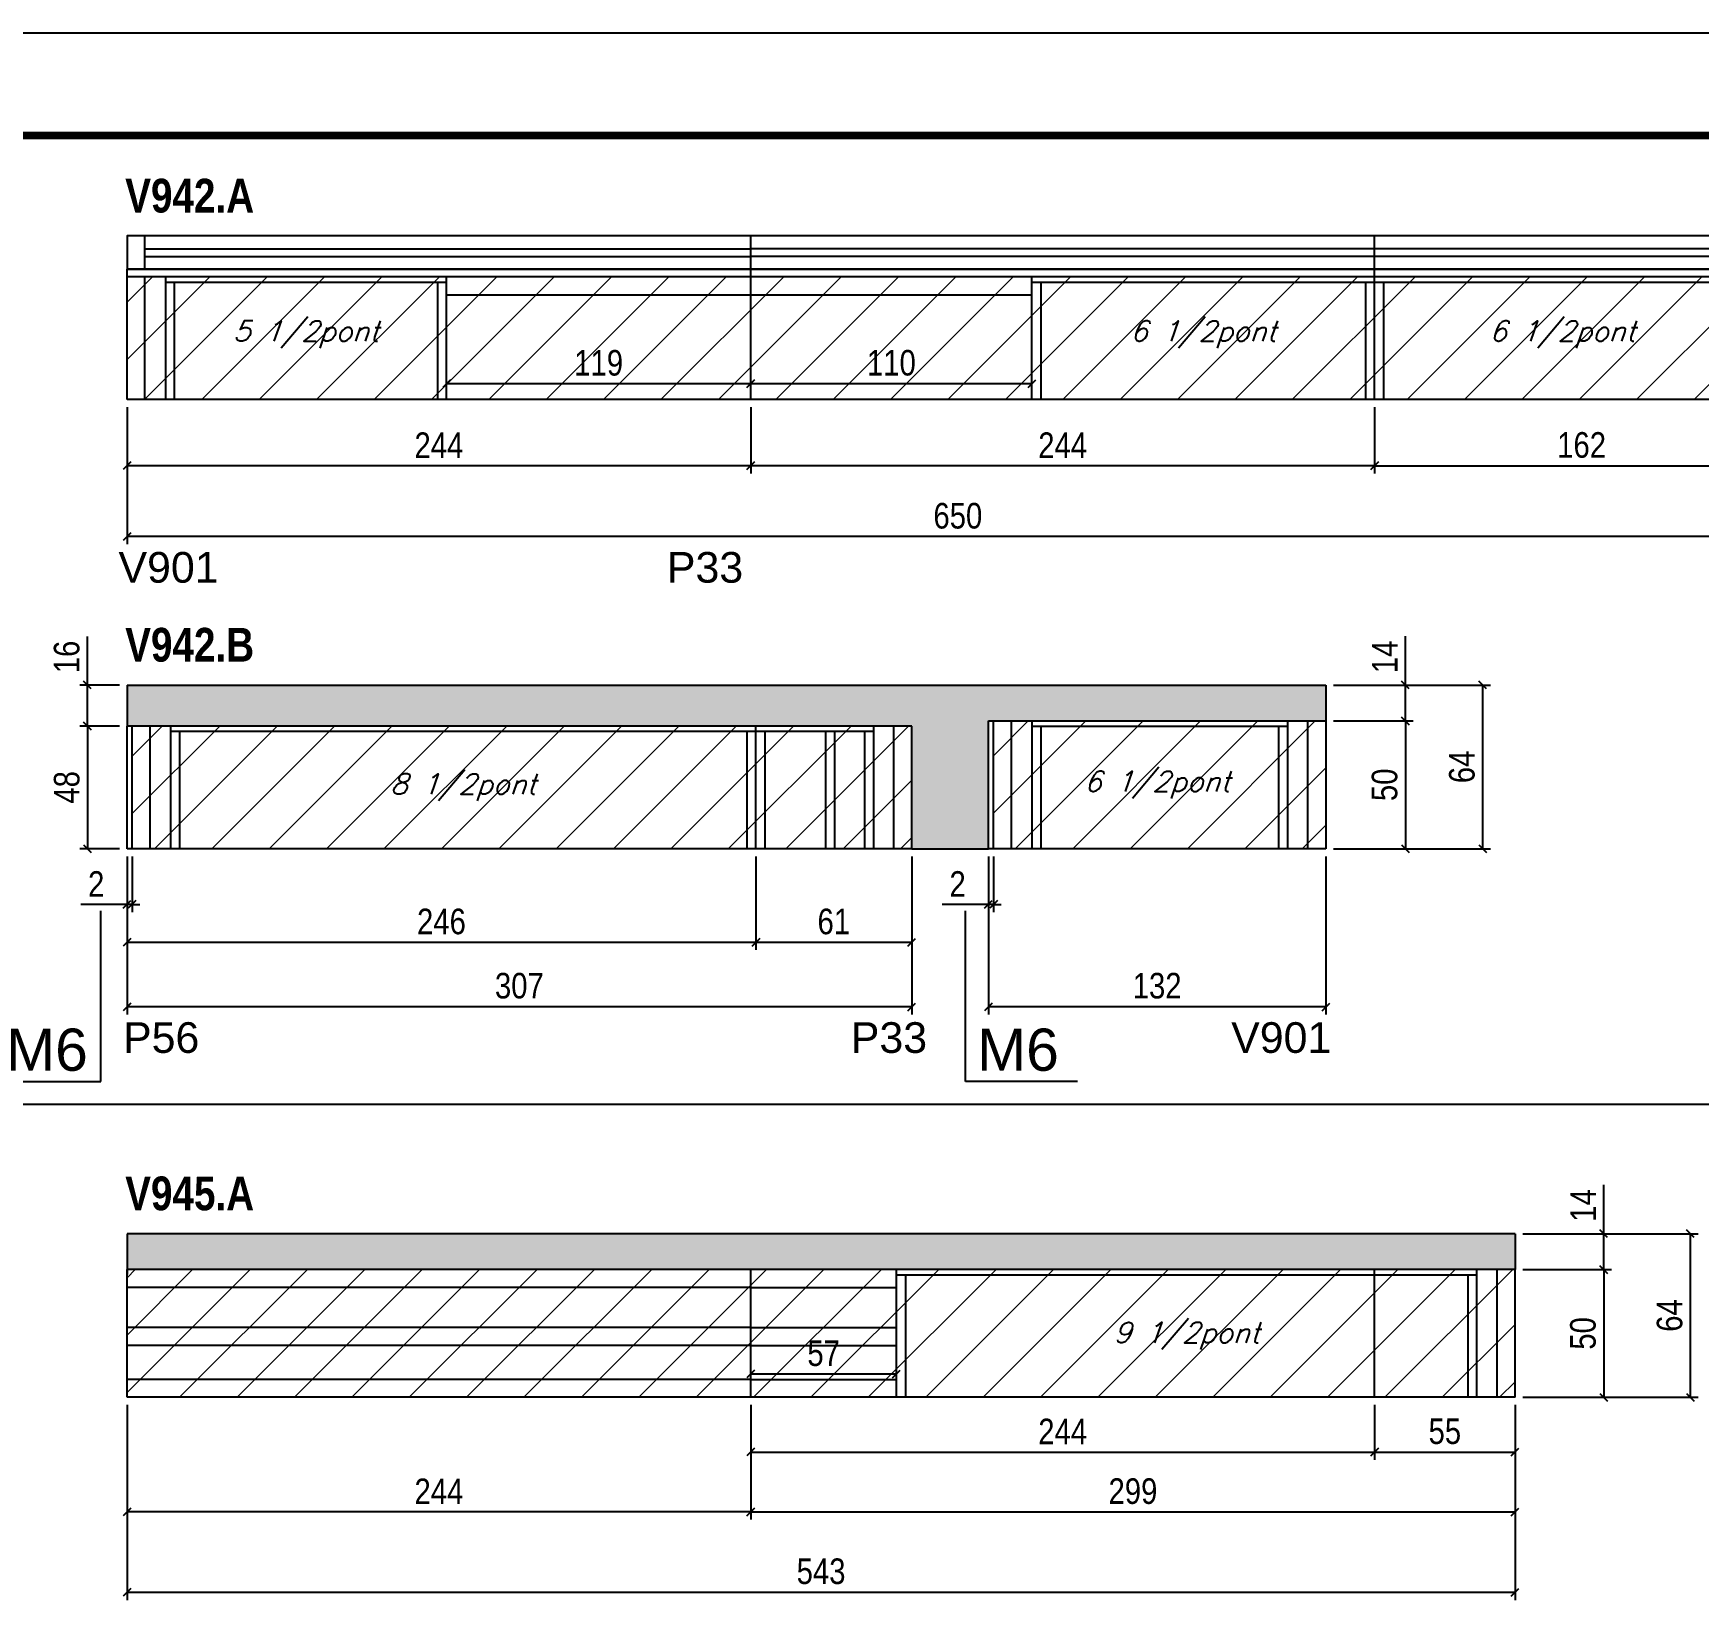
# Model space of a CAD drawing. Extents: x 3309 to 9563, y -2522 to 14608.
# Drawn here: x 6994 to 7646, y 8251 to 8865 of the extents above; entities that cross this region are included whole.
import ezdxf

# ---------------------------------------------------------------- set-up
doc = ezdxf.new("R2010")
doc.units = 0
doc.linetypes.add('DASHED', pattern=[0.75, 0.5, -0.25])
for name, color, linetype in [('5', 5, 'Continuous'), ('COTA', 241, 'Continuous'), ('NOMENCLATURA', 7, 'Continuous'), ('Painéis', 200, 'Continuous'), ('SARR_2.2x7', 40, 'Continuous'), ('SARR_3.5x7', 81, 'Continuous'), ('SARR_EDITAR', 141, 'Continuous'), ('texto', 7, 'Continuous')]:
    doc.layers.add(name, color=color, linetype=linetype)
for name, color, linetype, lineweight in [('Folhas', 255, 'Continuous', 9), ('Hachura', 251, 'Continuous', 9), ('SARRAFO DE PRESSAO', 251, 'DASHED', 9)]:
    doc.layers.add(name, color=color, linetype=linetype, lineweight=lineweight)
doc.layers.add('Laje_Perimetro', color=7, linetype='Continuous', plot=False)
doc.styles.add('COTA TECNICA', font='techl___.ttf', dxfattribs={"height": 10})
doc.styles.add('Romans', font='romans.shx')
doc.styles.get("Standard").update_dxf_attribs({"font": 'arial.ttf'})
doc.styles.add('TECNICA', font='techb___.ttf', dxfattribs={"height": 10})
doc.dimstyles.new('PAINEL', dxfattribs={"dimtxt": 10, "dimasz": 3, "dimexe": 3, "dimexo": 3, "dimgap": 3, "dimtad": 1, "dimdec": 1, "dimzin": 12, "dimdsep": 46, "dimtxsty": 'COTA TECNICA', "dimblk1": 'OBLIQUE', "dimblk2": 'OBLIQUE', "dimsah": 1, "dimcen": 0.9, "dimclrd": 4, "dimclre": 4, "dimclrt": 240, "dimadec": 1, "dimazin": 3, "dimtfac": 1, "dimtdec": 1, "dimtmove": 0, "dimatfit": 3, "dimfxl": 1, "dimtolj": 1, "dimtzin": 12, "dimarcsym": 0})

# ---------------------------------------------------------------- blocks, each defined once
blk = doc.blocks.new('9999999999')
at = {"layer": 'Folhas'}
blk.add_lwpolyline([(98138.98, 34190.21), (99623.98, 34190.21), (99623.98, 35240.21), (98138.98, 35240.21)], close=True, dxfattribs=at)
at = {"layer": 'Folhas', "color": 30, "const_width": 3}
blk.add_lwpolyline([(98213.98, 34230.21), (99583.98, 34230.21), (99583.98, 35200.21), (98213.98, 35200.21)], close=True, dxfattribs=at)
blk = doc.blocks.new('_Oblique')
at = {"color": 0, "linetype": 'ByBlock', "lineweight": -2}
blk.add_line((-0.5, -0.5), (0.5, 0.5), dxfattribs=at)
blk = doc.blocks.new('*D2015')
at = {"layer": 'COTA', "color": 4, "linetype": 'ByBlock', "lineweight": -2, "transparency": 16777216}
for p, q in [((7275.06, 8718.68), (7275.06, 8692.76)), ((7519.06, 8718.68), (7519.06, 8692.76)), ((7519.06, 8695.76), (7275.06, 8695.76))]:
    blk.add_line(p, q, dxfattribs=at)
at = {"layer": 'Defpoints', "color": 0, "linetype": 'ByBlock', "transparency": 16777216}
for p in [(7275.06, 8721.68), (7519.06, 8721.68), (7275.06, 8695.76)]:
    blk.add_point(p, dxfattribs=at)
at = {"layer": 'COTA', "color": 4, "linetype": 'ByBlock', "lineweight": -2, "transparency": 16777216, "xscale": 3, "yscale": 3, "zscale": 3, "rotation": 180}
blk.add_blockref('_Oblique', (7275.06, 8695.76), dxfattribs=at)
at = {"layer": 'COTA', "color": 4, "linetype": 'ByBlock', "lineweight": -2, "transparency": 16777216, "xscale": 3, "yscale": 3, "zscale": 3}
blk.add_blockref('_Oblique', (7519.06, 8695.76), dxfattribs=at)
at = {"layer": 'COTA', "color": 240, "linetype": 'ByBlock', "transparency": 16777216, "insert": (7397.06, 8703.83), "char_height": 10, "attachment_point": 5, "style": 'COTA TECNICA'}
blk.add_mtext('\\A1;244', dxfattribs=at)
blk = doc.blocks.new('*D2016')
at = {"layer": 'COTA', "color": 4, "linetype": 'ByBlock', "lineweight": -2, "transparency": 16777216}
for p, q in [((7031.06, 8718.68), (7031.06, 8692.76)), ((7275.06, 8718.68), (7275.06, 8692.76)), ((7275.06, 8695.76), (7031.06, 8695.76))]:
    blk.add_line(p, q, dxfattribs=at)
at = {"layer": 'Defpoints', "color": 0, "linetype": 'ByBlock', "transparency": 16777216}
for p in [(7031.06, 8721.68), (7275.06, 8721.68), (7031.06, 8695.76)]:
    blk.add_point(p, dxfattribs=at)
at = {"layer": 'COTA', "color": 4, "linetype": 'ByBlock', "lineweight": -2, "transparency": 16777216, "xscale": 3, "yscale": 3, "zscale": 3, "rotation": 180}
blk.add_blockref('_Oblique', (7031.06, 8695.76), dxfattribs=at)
at = {"layer": 'COTA', "color": 4, "linetype": 'ByBlock', "lineweight": -2, "transparency": 16777216, "xscale": 3, "yscale": 3, "zscale": 3}
blk.add_blockref('_Oblique', (7275.06, 8695.76), dxfattribs=at)
at = {"layer": 'COTA', "color": 240, "linetype": 'ByBlock', "transparency": 16777216, "insert": (7153.06, 8703.83), "char_height": 10, "attachment_point": 5, "style": 'COTA TECNICA'}
blk.add_mtext('\\A1;244', dxfattribs=at)
blk = doc.blocks.new('*D2017')
at = {"layer": 'COTA', "color": 4, "linetype": 'ByBlock', "lineweight": -2, "transparency": 16777216}
for p, q in [((7031.06, 8718.68), (7031.06, 8665.05)), ((7681.06, 8718.68), (7681.06, 8665.05)), ((7681.06, 8668.05), (7031.06, 8668.05))]:
    blk.add_line(p, q, dxfattribs=at)
at = {"layer": 'Defpoints', "color": 0, "linetype": 'ByBlock', "transparency": 16777216}
for p in [(7031.06, 8721.68), (7681.06, 8721.68), (7031.06, 8668.05)]:
    blk.add_point(p, dxfattribs=at)
at = {"layer": 'COTA', "color": 4, "linetype": 'ByBlock', "lineweight": -2, "transparency": 16777216, "xscale": 3, "yscale": 3, "zscale": 3, "rotation": 180}
blk.add_blockref('_Oblique', (7031.06, 8668.05), dxfattribs=at)
at = {"layer": 'COTA', "color": 4, "linetype": 'ByBlock', "lineweight": -2, "transparency": 16777216, "xscale": 3, "yscale": 3, "zscale": 3}
blk.add_blockref('_Oblique', (7681.06, 8668.05), dxfattribs=at)
at = {"layer": 'COTA', "color": 240, "linetype": 'ByBlock', "transparency": 16777216, "insert": (7356.06, 8676.16), "char_height": 10, "attachment_point": 5, "style": 'COTA TECNICA'}
blk.add_mtext('\\A1;650', dxfattribs=at)
blk = doc.blocks.new('*D2018')
at = {"layer": 'COTA', "color": 4, "lineweight": -2, "transparency": 16777216}
for p, q in [((7519.06, 8718.68), (7519.06, 8692.76)), ((7681.06, 8718.68), (7681.06, 8692.76)), ((7519.06, 8695.76), (7681.06, 8695.76))]:
    blk.add_line(p, q, dxfattribs=at)
at = {"layer": 'Defpoints', "color": 0, "transparency": 16777216}
for p in [(7519.06, 8721.68), (7681.06, 8721.68), (7681.06, 8695.76)]:
    blk.add_point(p, dxfattribs=at)
at = {"layer": 'COTA', "color": 4, "lineweight": -2, "transparency": 16777216, "xscale": 3, "yscale": 3, "zscale": 3, "rotation": 180}
blk.add_blockref('_Oblique', (7519.06, 8695.76), dxfattribs=at)
at = {"layer": 'COTA', "color": 4, "lineweight": -2, "transparency": 16777216, "xscale": 3, "yscale": 3, "zscale": 3}
blk.add_blockref('_Oblique', (7681.06, 8695.76), dxfattribs=at)
at = {"layer": 'COTA', "color": 240, "transparency": 16777216, "insert": (7600.06, 8703.86), "char_height": 10, "attachment_point": 5, "style": 'COTA TECNICA'}
blk.add_mtext('\\A1;162', dxfattribs=at)
blk = doc.blocks.new('*D2022')
at = {"layer": 'COTA', "color": 4, "lineweight": -2, "transparency": 16777216}
for p, q in [((7156.06, 8724.68), (7156.06, 8730.91)), ((7275.06, 8724.68), (7275.06, 8730.91)), ((7156.06, 8727.91), (7275.06, 8727.91))]:
    blk.add_line(p, q, dxfattribs=at)
at = {"layer": 'Defpoints', "color": 0, "transparency": 16777216}
for p in [(7275.06, 8727.91), (7156.06, 8721.68), (7275.06, 8721.68)]:
    blk.add_point(p, dxfattribs=at)
at = {"layer": 'COTA', "color": 4, "lineweight": -2, "transparency": 16777216, "xscale": 3, "yscale": 3, "zscale": 3, "rotation": 180}
blk.add_blockref('_Oblique', (7156.06, 8727.91), dxfattribs=at)
at = {"layer": 'COTA', "color": 4, "lineweight": -2, "transparency": 16777216, "xscale": 3, "yscale": 3, "zscale": 3}
blk.add_blockref('_Oblique', (7275.06, 8727.91), dxfattribs=at)
at = {"layer": 'COTA', "color": 240, "transparency": 16777216, "insert": (7215.56, 8736), "char_height": 10, "attachment_point": 5, "style": 'COTA TECNICA'}
blk.add_mtext('\\A1;119', dxfattribs=at)
blk = doc.blocks.new('*D2023')
at = {"layer": 'COTA', "color": 4, "lineweight": -2, "transparency": 16777216}
for p, q in [((7275.06, 8724.68), (7275.06, 8730.91)), ((7385.06, 8724.68), (7385.06, 8730.91)), ((7275.06, 8727.91), (7385.06, 8727.91))]:
    blk.add_line(p, q, dxfattribs=at)
at = {"layer": 'Defpoints', "color": 0, "transparency": 16777216}
for p in [(7385.06, 8727.91), (7275.06, 8721.68), (7385.06, 8721.68)]:
    blk.add_point(p, dxfattribs=at)
at = {"layer": 'COTA', "color": 4, "lineweight": -2, "transparency": 16777216, "xscale": 3, "yscale": 3, "zscale": 3, "rotation": 180}
blk.add_blockref('_Oblique', (7275.06, 8727.91), dxfattribs=at)
at = {"layer": 'COTA', "color": 4, "lineweight": -2, "transparency": 16777216, "xscale": 3, "yscale": 3, "zscale": 3}
blk.add_blockref('_Oblique', (7385.06, 8727.91), dxfattribs=at)
at = {"layer": 'COTA', "color": 240, "transparency": 16777216, "insert": (7330.06, 8736.02), "char_height": 10, "attachment_point": 5, "style": 'COTA TECNICA'}
blk.add_mtext('\\A1;110', dxfattribs=at)
blk = doc.blocks.new('*D2024')
at = {"layer": 'COTA', "color": 4, "linetype": 'ByBlock', "lineweight": -2, "transparency": 16777216}
for p, q in [((7031.06, 8542.96), (7031.06, 8481.08)), ((7338.02, 8542.96), (7338.02, 8481.08)), ((7338.02, 8484.08), (7031.06, 8484.08))]:
    blk.add_line(p, q, dxfattribs=at)
at = {"layer": 'Defpoints', "color": 0, "linetype": 'ByBlock', "transparency": 16777216}
for p in [(7031.06, 8545.96), (7338.02, 8545.96), (7031.06, 8484.08)]:
    blk.add_point(p, dxfattribs=at)
at = {"layer": 'COTA', "color": 4, "linetype": 'ByBlock', "lineweight": -2, "transparency": 16777216, "xscale": 3, "yscale": 3, "zscale": 3, "rotation": 180}
blk.add_blockref('_Oblique', (7031.06, 8484.08), dxfattribs=at)
at = {"layer": 'COTA', "color": 4, "linetype": 'ByBlock', "lineweight": -2, "transparency": 16777216, "xscale": 3, "yscale": 3, "zscale": 3}
blk.add_blockref('_Oblique', (7338.02, 8484.08), dxfattribs=at)
at = {"layer": 'COTA', "color": 240, "linetype": 'ByBlock', "transparency": 16777216, "insert": (7184.54, 8492.3), "char_height": 10, "attachment_point": 5, "style": 'COTA TECNICA'}
blk.add_mtext('\\A1;307', dxfattribs=at)
blk = doc.blocks.new('*D2025')
at = {"layer": 'COTA', "color": 4, "lineweight": -2, "transparency": 16777216}
for p, q in [((7031.06, 8542.96), (7031.06, 8506.33)), ((7277.06, 8542.96), (7277.06, 8506.33)), ((7031.06, 8509.33), (7277.06, 8509.33))]:
    blk.add_line(p, q, dxfattribs=at)
at = {"layer": 'Defpoints', "color": 0, "transparency": 16777216}
for p in [(7031.06, 8545.96), (7277.06, 8545.96), (7277.06, 8509.33)]:
    blk.add_point(p, dxfattribs=at)
at = {"layer": 'COTA', "color": 4, "lineweight": -2, "transparency": 16777216, "xscale": 3, "yscale": 3, "zscale": 3, "rotation": 180}
blk.add_blockref('_Oblique', (7031.06, 8509.33), dxfattribs=at)
at = {"layer": 'COTA', "color": 4, "lineweight": -2, "transparency": 16777216, "xscale": 3, "yscale": 3, "zscale": 3}
blk.add_blockref('_Oblique', (7277.06, 8509.33), dxfattribs=at)
at = {"layer": 'COTA', "color": 240, "transparency": 16777216, "insert": (7154.06, 8517.43), "char_height": 10, "attachment_point": 5, "style": 'COTA TECNICA'}
blk.add_mtext('\\A1;246', dxfattribs=at)
blk = doc.blocks.new('*D2026')
at = {"layer": 'COTA', "color": 4, "lineweight": -2, "transparency": 16777216}
for p, q in [((7277.06, 8542.96), (7277.06, 8506.33)), ((7338.02, 8542.96), (7338.02, 8506.33)), ((7277.06, 8509.33), (7338.02, 8509.33))]:
    blk.add_line(p, q, dxfattribs=at)
at = {"layer": 'Defpoints', "color": 0, "transparency": 16777216}
for p in [(7277.06, 8545.96), (7338.02, 8545.96), (7338.02, 8509.33)]:
    blk.add_point(p, dxfattribs=at)
at = {"layer": 'COTA', "color": 4, "lineweight": -2, "transparency": 16777216, "xscale": 3, "yscale": 3, "zscale": 3, "rotation": 180}
blk.add_blockref('_Oblique', (7277.06, 8509.33), dxfattribs=at)
at = {"layer": 'COTA', "color": 4, "lineweight": -2, "transparency": 16777216, "xscale": 3, "yscale": 3, "zscale": 3}
blk.add_blockref('_Oblique', (7338.02, 8509.33), dxfattribs=at)
at = {"layer": 'COTA', "color": 240, "transparency": 16777216, "insert": (7307.54, 8517.43), "char_height": 10, "attachment_point": 5, "style": 'COTA TECNICA'}
blk.add_mtext('\\A1;61', dxfattribs=at)
blk = doc.blocks.new('*D2027')
at = {"layer": 'COTA', "color": 4, "lineweight": -2, "transparency": 16777216}
for p, q in [((7031.06, 8542.96), (7031.06, 8521.16)), ((7033.06, 8542.96), (7033.06, 8521.16)), ((7031.06, 8524.16), (7012.95, 8524.16)), ((7033.06, 8524.16), (7031.06, 8524.16)), ((7033.06, 8524.16), (7036.06, 8524.16))]:
    blk.add_line(p, q, dxfattribs=at)
at = {"layer": 'Defpoints', "color": 0, "transparency": 16777216}
for p in [(7031.06, 8545.96), (7033.06, 8545.96), (7031.06, 8524.16)]:
    blk.add_point(p, dxfattribs=at)
at = {"layer": 'COTA', "color": 4, "lineweight": -2, "transparency": 16777216, "xscale": 3, "yscale": 3, "zscale": 3}
blk.add_blockref('_Oblique', (7031.06, 8524.16), dxfattribs=at)
at = {"layer": 'COTA', "color": 4, "lineweight": -2, "transparency": 16777216, "xscale": 3, "yscale": 3, "zscale": 3, "rotation": 180}
blk.add_blockref('_Oblique', (7033.06, 8524.16), dxfattribs=at)
at = {"layer": 'COTA', "color": 240, "transparency": 16777216, "insert": (7019.01, 8532.16), "char_height": 10, "attachment_point": 5, "style": 'COTA TECNICA'}
blk.add_mtext('\\A1;2', dxfattribs=at)
blk = doc.blocks.new('*D2028')
at = {"layer": 'COTA', "color": 4, "lineweight": -2, "transparency": 16777216}
for p, q in [((7368.02, 8542.96), (7368.02, 8481.08)), ((7500.02, 8542.96), (7500.02, 8481.08)), ((7500.02, 8484.08), (7368.02, 8484.08))]:
    blk.add_line(p, q, dxfattribs=at)
at = {"layer": 'Defpoints', "color": 0, "transparency": 16777216}
for p in [(7368.02, 8545.96), (7500.02, 8545.96), (7368.02, 8484.08)]:
    blk.add_point(p, dxfattribs=at)
at = {"layer": 'COTA', "color": 4, "lineweight": -2, "transparency": 16777216, "xscale": 3, "yscale": 3, "zscale": 3, "rotation": 180}
blk.add_blockref('_Oblique', (7368.02, 8484.08), dxfattribs=at)
at = {"layer": 'COTA', "color": 4, "lineweight": -2, "transparency": 16777216, "xscale": 3, "yscale": 3, "zscale": 3}
blk.add_blockref('_Oblique', (7500.02, 8484.08), dxfattribs=at)
at = {"layer": 'COTA', "color": 240, "transparency": 16777216, "insert": (7434.02, 8492.3), "char_height": 10, "attachment_point": 5, "style": 'COTA TECNICA'}
blk.add_mtext('\\A1;132', dxfattribs=at)
blk = doc.blocks.new('*D2029')
at = {"layer": 'COTA', "color": 4, "lineweight": -2, "transparency": 16777216}
for p, q in [((7503.02, 8595.96), (7534.14, 8595.96)), ((7531.14, 8595.96), (7531.14, 8545.96)), ((7503.02, 8545.96), (7534.14, 8545.96))]:
    blk.add_line(p, q, dxfattribs=at)
at = {"layer": 'Defpoints', "color": 0, "transparency": 16777216}
for p in [(7500.02, 8595.96), (7500.02, 8545.96), (7531.14, 8545.96)]:
    blk.add_point(p, dxfattribs=at)
at = {"layer": 'COTA', "color": 4, "lineweight": -2, "transparency": 16777216, "xscale": 3, "yscale": 3, "zscale": 3}
for p, rotation in [((7531.14, 8595.96), 90), ((7531.14, 8545.96), 270)]:
    blk.add_blockref('_Oblique', p, dxfattribs=dict(at, rotation=rotation))
at = {"layer": 'COTA', "color": 240, "transparency": 16777216, "insert": (7523.03, 8570.96), "char_height": 10, "attachment_point": 5, "rotation": 90, "style": 'COTA TECNICA'}
blk.add_mtext('\\A1;50', dxfattribs=at)
blk = doc.blocks.new('*D2030')
at = {"layer": 'COTA', "color": 4, "lineweight": -2, "transparency": 16777216}
for p, q in [((7531.14, 8609.96), (7531.14, 8629.08)), ((7503.02, 8609.96), (7534.14, 8609.96)), ((7531.14, 8595.96), (7531.14, 8609.96)), ((7503.02, 8595.96), (7534.14, 8595.96))]:
    blk.add_line(p, q, dxfattribs=at)
at = {"layer": 'Defpoints', "color": 0, "transparency": 16777216}
for p in [(7500.02, 8609.96), (7531.14, 8609.96), (7500.02, 8595.96)]:
    blk.add_point(p, dxfattribs=at)
at = {"layer": 'COTA', "color": 4, "lineweight": -2, "transparency": 16777216, "xscale": 3, "yscale": 3, "zscale": 3}
for p, rotation in [((7531.14, 8609.96), 90), ((7531.14, 8595.96), 270)]:
    blk.add_blockref('_Oblique', p, dxfattribs=dict(at, rotation=rotation))
at = {"layer": 'COTA', "color": 240, "transparency": 16777216, "insert": (7523.07, 8621.02), "char_height": 10, "attachment_point": 5, "rotation": 90, "style": 'COTA TECNICA'}
blk.add_mtext('\\A1;14', dxfattribs=at)
blk = doc.blocks.new('*D2031')
at = {"layer": 'COTA', "color": 4, "lineweight": -2, "transparency": 16777216}
for p, q in [((7503.02, 8609.96), (7564.38, 8609.96)), ((7561.38, 8545.96), (7561.38, 8609.96)), ((7503.02, 8545.96), (7564.38, 8545.96))]:
    blk.add_line(p, q, dxfattribs=at)
at = {"layer": 'Defpoints', "color": 0, "transparency": 16777216}
for p in [(7500.02, 8609.96), (7561.38, 8609.96), (7500.02, 8545.96)]:
    blk.add_point(p, dxfattribs=at)
at = {"layer": 'COTA', "color": 4, "lineweight": -2, "transparency": 16777216, "xscale": 3, "yscale": 3, "zscale": 3}
for p, rotation in [((7561.38, 8609.96), 90), ((7561.38, 8545.96), 270)]:
    blk.add_blockref('_Oblique', p, dxfattribs=dict(at, rotation=rotation))
at = {"layer": 'COTA', "color": 240, "transparency": 16777216, "insert": (7553.28, 8577.96), "char_height": 10, "attachment_point": 5, "rotation": 90, "style": 'COTA TECNICA'}
blk.add_mtext('\\A1;64', dxfattribs=at)
blk = doc.blocks.new('*D2032')
at = {"layer": 'COTA', "color": 4, "lineweight": -2, "transparency": 16777216}
for p, q in [((7368.02, 8542.96), (7368.02, 8521.16)), ((7370.02, 8542.96), (7370.02, 8521.16)), ((7368.02, 8524.16), (7349.91, 8524.16)), ((7370.02, 8524.16), (7368.02, 8524.16)), ((7370.02, 8524.16), (7373.02, 8524.16))]:
    blk.add_line(p, q, dxfattribs=at)
at = {"layer": 'Defpoints', "color": 0, "transparency": 16777216}
for p in [(7368.02, 8545.96), (7370.02, 8545.96), (7368.02, 8524.16)]:
    blk.add_point(p, dxfattribs=at)
at = {"layer": 'COTA', "color": 4, "lineweight": -2, "transparency": 16777216, "xscale": 3, "yscale": 3, "zscale": 3}
blk.add_blockref('_Oblique', (7368.02, 8524.16), dxfattribs=at)
at = {"layer": 'COTA', "color": 4, "lineweight": -2, "transparency": 16777216, "xscale": 3, "yscale": 3, "zscale": 3, "rotation": 180}
blk.add_blockref('_Oblique', (7370.02, 8524.16), dxfattribs=at)
at = {"layer": 'COTA', "color": 240, "transparency": 16777216, "insert": (7355.97, 8532.16), "char_height": 10, "attachment_point": 5, "style": 'COTA TECNICA'}
blk.add_mtext('\\A1;2', dxfattribs=at)
blk = doc.blocks.new('*D2033')
at = {"layer": 'COTA', "color": 4, "lineweight": -2, "transparency": 16777216}
for p, q in [((7028.06, 8593.96), (7012.6, 8593.96)), ((7015.6, 8593.96), (7015.6, 8545.96)), ((7028.06, 8545.96), (7012.6, 8545.96))]:
    blk.add_line(p, q, dxfattribs=at)
at = {"layer": 'Defpoints', "color": 0, "transparency": 16777216}
for p in [(7031.06, 8593.96), (7015.6, 8545.96), (7031.06, 8545.96)]:
    blk.add_point(p, dxfattribs=at)
at = {"layer": 'COTA', "color": 4, "lineweight": -2, "transparency": 16777216, "xscale": 3, "yscale": 3, "zscale": 3}
for p, rotation in [((7015.6, 8593.96), 90), ((7015.6, 8545.96), 270)]:
    blk.add_blockref('_Oblique', p, dxfattribs=dict(at, rotation=rotation))
at = {"layer": 'COTA', "color": 240, "transparency": 16777216, "insert": (7007.51, 8569.96), "char_height": 10, "attachment_point": 5, "rotation": 90, "style": 'COTA TECNICA'}
blk.add_mtext('\\A1;48', dxfattribs=at)
blk = doc.blocks.new('*D2034')
at = {"layer": 'COTA', "color": 4, "lineweight": -2, "transparency": 16777216}
for p, q in [((7015.6, 8609.96), (7015.6, 8628.97)), ((7028.06, 8609.96), (7012.6, 8609.96)), ((7015.6, 8593.96), (7015.6, 8609.96)), ((7028.06, 8593.96), (7012.6, 8593.96))]:
    blk.add_line(p, q, dxfattribs=at)
at = {"layer": 'Defpoints', "color": 0, "transparency": 16777216}
for p in [(7015.6, 8609.96), (7031.06, 8609.96), (7031.06, 8593.96)]:
    blk.add_point(p, dxfattribs=at)
at = {"layer": 'COTA', "color": 4, "lineweight": -2, "transparency": 16777216, "xscale": 3, "yscale": 3, "zscale": 3}
for p, rotation in [((7015.6, 8609.96), 90), ((7015.6, 8593.96), 270)]:
    blk.add_blockref('_Oblique', p, dxfattribs=dict(at, rotation=rotation))
at = {"layer": 'COTA', "color": 240, "transparency": 16777216, "insert": (7007.5, 8620.97), "char_height": 10, "attachment_point": 5, "rotation": 90, "style": 'COTA TECNICA'}
blk.add_mtext('\\A1;16', dxfattribs=at)
blk = doc.blocks.new('*D2112')
at = {"layer": 'COTA', "color": 4, "linetype": 'ByBlock', "lineweight": -2, "transparency": 16777216}
for p, q in [((7031.06, 8328.32), (7031.06, 8283.46)), ((7275.06, 8328.32), (7275.06, 8283.46)), ((7275.06, 8286.46), (7031.06, 8286.46))]:
    blk.add_line(p, q, dxfattribs=at)
at = {"layer": 'Defpoints', "color": 0, "linetype": 'ByBlock', "transparency": 16777216}
for p in [(7031.06, 8331.32), (7275.06, 8331.32), (7031.06, 8286.46)]:
    blk.add_point(p, dxfattribs=at)
at = {"layer": 'COTA', "color": 4, "linetype": 'ByBlock', "lineweight": -2, "transparency": 16777216, "xscale": 3, "yscale": 3, "zscale": 3, "rotation": 180}
blk.add_blockref('_Oblique', (7031.06, 8286.46), dxfattribs=at)
at = {"layer": 'COTA', "color": 4, "linetype": 'ByBlock', "lineweight": -2, "transparency": 16777216, "xscale": 3, "yscale": 3, "zscale": 3}
blk.add_blockref('_Oblique', (7275.06, 8286.46), dxfattribs=at)
at = {"layer": 'COTA', "color": 240, "linetype": 'ByBlock', "transparency": 16777216, "insert": (7153.06, 8294.53), "char_height": 10, "attachment_point": 5, "style": 'COTA TECNICA'}
blk.add_mtext('\\A1;244', dxfattribs=at)
blk = doc.blocks.new('*D2114')
at = {"layer": 'COTA', "color": 4, "linetype": 'ByBlock', "lineweight": -2, "transparency": 16777216}
for p, q in [((7031.06, 8328.32), (7031.06, 8251.99)), ((7574.06, 8328.32), (7574.06, 8251.99)), ((7574.06, 8254.99), (7031.06, 8254.99))]:
    blk.add_line(p, q, dxfattribs=at)
at = {"layer": 'Defpoints', "color": 0, "linetype": 'ByBlock', "transparency": 16777216}
for p in [(7031.06, 8331.32), (7574.06, 8331.32), (7031.06, 8254.99)]:
    blk.add_point(p, dxfattribs=at)
at = {"layer": 'COTA', "color": 4, "linetype": 'ByBlock', "lineweight": -2, "transparency": 16777216, "xscale": 3, "yscale": 3, "zscale": 3, "rotation": 180}
blk.add_blockref('_Oblique', (7031.06, 8254.99), dxfattribs=at)
at = {"layer": 'COTA', "color": 4, "linetype": 'ByBlock', "lineweight": -2, "transparency": 16777216, "xscale": 3, "yscale": 3, "zscale": 3}
blk.add_blockref('_Oblique', (7574.06, 8254.99), dxfattribs=at)
at = {"layer": 'COTA', "color": 240, "linetype": 'ByBlock', "transparency": 16777216, "insert": (7302.56, 8263.2), "char_height": 10, "attachment_point": 5, "style": 'COTA TECNICA'}
blk.add_mtext('\\A1;543', dxfattribs=at)
blk = doc.blocks.new('*D2113')
at = {"layer": 'COTA', "color": 4, "lineweight": -2, "transparency": 16777216}
for p, q in [((7275.06, 8328.32), (7275.06, 8283.46)), ((7574.06, 8328.32), (7574.06, 8283.46)), ((7275.06, 8286.46), (7574.06, 8286.46))]:
    blk.add_line(p, q, dxfattribs=at)
at = {"layer": 'Defpoints', "color": 0, "transparency": 16777216}
for p in [(7275.06, 8331.32, 0), (7574.06, 8331.32, 0), (7574.06, 8286.46)]:
    blk.add_point(p, dxfattribs=at)
at = {"layer": 'COTA', "color": 4, "lineweight": -2, "transparency": 16777216, "xscale": 3, "yscale": 3, "zscale": 3, "rotation": 180}
blk.add_blockref('_Oblique', (7275.06, 8286.46), dxfattribs=at)
at = {"layer": 'COTA', "color": 4, "lineweight": -2, "transparency": 16777216, "xscale": 3, "yscale": 3, "zscale": 3}
blk.add_blockref('_Oblique', (7574.06, 8286.46), dxfattribs=at)
at = {"layer": 'COTA', "color": 240, "transparency": 16777216, "insert": (7424.56, 8294.55), "char_height": 10, "attachment_point": 5, "style": 'COTA TECNICA'}
blk.add_mtext('\\A1;299', dxfattribs=at)
blk = doc.blocks.new('*D2115')
at = {"layer": 'COTA', "color": 4, "lineweight": -2, "transparency": 16777216}
for p, q in [((7275.06, 8341.32), (7275.06, 8343.39)), ((7332.06, 8340.39), (7275.06, 8340.39)), ((7332.06, 8341.32), (7332.06, 8343.39))]:
    blk.add_line(p, q, dxfattribs=at)
at = {"layer": 'Defpoints', "color": 0, "transparency": 16777216}
for p in [(7275.06, 8340.39), (7275.06, 8338.32, 0), (7332.06, 8338.32, 0)]:
    blk.add_point(p, dxfattribs=at)
at = {"layer": 'COTA', "color": 4, "lineweight": -2, "transparency": 16777216, "xscale": 3, "yscale": 3, "zscale": 3, "rotation": 180}
blk.add_blockref('_Oblique', (7275.06, 8340.39), dxfattribs=at)
at = {"layer": 'COTA', "color": 4, "lineweight": -2, "transparency": 16777216, "xscale": 3, "yscale": 3, "zscale": 3}
blk.add_blockref('_Oblique', (7332.06, 8340.39), dxfattribs=at)
at = {"layer": 'COTA', "color": 240, "transparency": 16777216, "insert": (7303.56, 8348.5), "char_height": 10, "attachment_point": 5, "style": 'COTA TECNICA'}
blk.add_mtext('\\A1;57', dxfattribs=at)
blk = doc.blocks.new('*D2116')
at = {"layer": 'COTA', "color": 4, "lineweight": -2, "transparency": 16777216}
for p, q in [((7275.06, 8328.32), (7275.06, 8306.88)), ((7519.06, 8328.32), (7519.06, 8306.88)), ((7275.06, 8309.88), (7519.06, 8309.88))]:
    blk.add_line(p, q, dxfattribs=at)
at = {"layer": 'Defpoints', "color": 0, "transparency": 16777216}
for p in [(7275.06, 8331.32), (7519.06, 8331.32), (7519.06, 8309.88)]:
    blk.add_point(p, dxfattribs=at)
at = {"layer": 'COTA', "color": 4, "lineweight": -2, "transparency": 16777216, "xscale": 3, "yscale": 3, "zscale": 3, "rotation": 180}
blk.add_blockref('_Oblique', (7275.06, 8309.88), dxfattribs=at)
at = {"layer": 'COTA', "color": 4, "lineweight": -2, "transparency": 16777216, "xscale": 3, "yscale": 3, "zscale": 3}
blk.add_blockref('_Oblique', (7519.06, 8309.88), dxfattribs=at)
at = {"layer": 'COTA', "color": 240, "transparency": 16777216, "insert": (7397.06, 8317.95), "char_height": 10, "attachment_point": 5, "style": 'COTA TECNICA'}
blk.add_mtext('\\A1;244', dxfattribs=at)
blk = doc.blocks.new('*D2117')
at = {"layer": 'COTA', "color": 4, "lineweight": -2, "transparency": 16777216}
for p, q in [((7519.06, 8328.32), (7519.06, 8306.88)), ((7574.06, 8328.32), (7574.06, 8306.88)), ((7519.06, 8309.88), (7574.06, 8309.88))]:
    blk.add_line(p, q, dxfattribs=at)
at = {"layer": 'Defpoints', "color": 0, "transparency": 16777216}
for p in [(7519.06, 8331.32), (7574.06, 8331.32), (7574.06, 8309.88)]:
    blk.add_point(p, dxfattribs=at)
at = {"layer": 'COTA', "color": 4, "lineweight": -2, "transparency": 16777216, "xscale": 3, "yscale": 3, "zscale": 3, "rotation": 180}
blk.add_blockref('_Oblique', (7519.06, 8309.88), dxfattribs=at)
at = {"layer": 'COTA', "color": 4, "lineweight": -2, "transparency": 16777216, "xscale": 3, "yscale": 3, "zscale": 3}
blk.add_blockref('_Oblique', (7574.06, 8309.88), dxfattribs=at)
at = {"layer": 'COTA', "color": 240, "transparency": 16777216, "insert": (7546.56, 8317.99), "char_height": 10, "attachment_point": 5, "style": 'COTA TECNICA'}
blk.add_mtext('\\A1;55', dxfattribs=at)
blk = doc.blocks.new('*D2118')
at = {"layer": 'COTA', "color": 4, "lineweight": -2, "transparency": 16777216}
for p, q in [((7577.06, 8381.32), (7611.74, 8381.32)), ((7608.74, 8381.32), (7608.74, 8331.32)), ((7577.06, 8331.32), (7611.74, 8331.32))]:
    blk.add_line(p, q, dxfattribs=at)
at = {"layer": 'Defpoints', "color": 0, "transparency": 16777216}
for p in [(7574.06, 8381.32), (7574.06, 8331.32), (7608.74, 8331.32)]:
    blk.add_point(p, dxfattribs=at)
at = {"layer": 'COTA', "color": 4, "lineweight": -2, "transparency": 16777216, "xscale": 3, "yscale": 3, "zscale": 3}
for p, rotation in [((7608.74, 8381.32), 90), ((7608.74, 8331.32), 270)]:
    blk.add_blockref('_Oblique', p, dxfattribs=dict(at, rotation=rotation))
at = {"layer": 'COTA', "color": 240, "transparency": 16777216, "insert": (7600.63, 8356.32), "char_height": 10, "attachment_point": 5, "rotation": 90, "style": 'COTA TECNICA'}
blk.add_mtext('\\A1;50', dxfattribs=at)
blk = doc.blocks.new('*D2119')
at = {"layer": 'COTA', "color": 4, "lineweight": -2, "transparency": 16777216}
for p, q in [((7608.74, 8395.32), (7608.74, 8414.44)), ((7577.06, 8395.32), (7611.74, 8395.32)), ((7608.74, 8381.32), (7608.74, 8395.32)), ((7577.06, 8381.32), (7611.74, 8381.32))]:
    blk.add_line(p, q, dxfattribs=at)
at = {"layer": 'Defpoints', "color": 0, "transparency": 16777216}
for p in [(7574.06, 8395.32), (7608.74, 8395.32), (7574.06, 8381.32)]:
    blk.add_point(p, dxfattribs=at)
at = {"layer": 'COTA', "color": 4, "lineweight": -2, "transparency": 16777216, "xscale": 3, "yscale": 3, "zscale": 3}
for p, rotation in [((7608.74, 8395.32), 90), ((7608.74, 8381.32), 270)]:
    blk.add_blockref('_Oblique', p, dxfattribs=dict(at, rotation=rotation))
at = {"layer": 'COTA', "color": 240, "transparency": 16777216, "insert": (7600.67, 8406.38), "char_height": 10, "attachment_point": 5, "rotation": 90, "style": 'COTA TECNICA'}
blk.add_mtext('\\A1;14', dxfattribs=at)
blk = doc.blocks.new('*D2120')
at = {"layer": 'COTA', "color": 4, "lineweight": -2, "transparency": 16777216}
for p, q in [((7577.06, 8395.32), (7645.64, 8395.32)), ((7642.64, 8331.32), (7642.64, 8395.32)), ((7577.06, 8331.32), (7645.64, 8331.32))]:
    blk.add_line(p, q, dxfattribs=at)
at = {"layer": 'Defpoints', "color": 0, "transparency": 16777216}
for p in [(7574.06, 8395.32), (7642.64, 8395.32), (7574.06, 8331.32)]:
    blk.add_point(p, dxfattribs=at)
at = {"layer": 'COTA', "color": 4, "lineweight": -2, "transparency": 16777216, "xscale": 3, "yscale": 3, "zscale": 3}
for p, rotation in [((7642.64, 8395.32), 90), ((7642.64, 8331.32), 270)]:
    blk.add_blockref('_Oblique', p, dxfattribs=dict(at, rotation=rotation))
at = {"layer": 'COTA', "color": 240, "transparency": 16777216, "insert": (7634.53, 8363.32), "char_height": 10, "attachment_point": 5, "rotation": 90, "style": 'COTA TECNICA'}
blk.add_mtext('\\A1;64', dxfattribs=at)

msp = doc.modelspace()

# ---------------------------------------------------------------- hatches: boundary and pattern name
at = {"layer": 'COTA'}
h = msp.add_hatch(dxfattribs=at)
h.set_pattern_fill('AR-CONC', color=256, scale=0.03)
h.set_pattern_definition([(50, (0, 10.969), (5.46554, -0.4781726), [0.5715, -6.2865]), (355, (0, 10.969), (-1.0573026, 5.7317054), [0.4572, -5.0292175]), (100.451445, (0.4555, 10.929), (4.4082374, 5.2535326), [0.4857003, -5.3427073]), (46.1842, (0, 12.493), (8.1323712, -1.26127), [0.85725, -9.42975]), (96.63556, (0.678, 12.388), (7.122124, 7.422784), [0.7285507, -8.014068]), (351.18415, (0, 12.493), (7.122124, 7.422784), [0.685799, -7.543792]), (21, (0.762, 12.112), (4.5484317, -3.067956), [0.5715, -6.2865]), (326, (0.762, 12.112), (1.8540609, 5.525639), [0.4572, -5.0292]), (71.451445, (1.141, 11.856), (6.4024926, 2.457683), [0.4857003, -5.342698]), (37.5, (0, 10.9688), (0.0926581, 2.53665117), [0, -4.96824, 0, -5.1054, 0, -5.04825]), (7.5, (0, 10.9688), (2.0045899, 3.00541724), [0, -2.91084, 0, -4.85394, 0, -1.92405]), (327.5, (-1.6993, 10.9688), (4.06771786, -0.17186232), [0, -1.905, 0, -5.9436, 0, -7.8867]), (317.5, (-2.4613, 10.9688), (4.4438754, 0.7627947), [0, -2.4765, 0, -3.94716, 0, -5.6007])])
h.paths.add_polyline_path([(7368.02, 8595.96), (7500.02, 8595.96), (7500.02, 8609.96), (7031.06, 8609.96), (7031.06, 8593.96), (7338.02, 8593.96), (7338.02, 8545.96), (7368.02, 8545.96)])
h = msp.add_hatch(dxfattribs=at)
h.set_pattern_fill('AR-CONC', color=256, scale=0.03)
h.paths.add_polyline_path([(7574.06, 8395.32), (7031.06, 8395.32), (7031.06, 8381.32), (7574.06, 8381.32)])
at = {"layer": 'Hachura', "linetype": 'ByBlock'}
h = msp.add_hatch(dxfattribs=at)
h.set_pattern_fill('ANSI31', color=256, scale=5)
h.paths.add_polyline_path([(7275.06, 8769.68), (7031.06, 8769.68), (7031.06, 8721.68), (7275.06, 8721.68)])
h.paths.add_polyline_path([(7519.06, 8769.68), (7275.06, 8769.68), (7275.06, 8721.68), (7519.06, 8721.68)])
h.paths.add_polyline_path([(7681.06, 8769.68), (7519.06, 8769.68), (7519.06, 8721.68), (7681.06, 8721.68)])
h.paths.add_polyline_path([(7277.06, 8593.96), (7033.06, 8593.96), (7033.06, 8545.96), (7277.06, 8545.96)])
h.paths.add_polyline_path([(7338.02, 8593.96), (7277.06, 8593.96), (7277.06, 8545.96), (7338.02, 8545.96)])
h.paths.add_polyline_path([(7500.02, 8595.96), (7370.02, 8595.96), (7370.02, 8545.96), (7500.02, 8545.96)])
h.paths.add_polyline_path([(7574.06, 8381.32), (7519.06, 8381.32), (7519.06, 8331.32), (7574.06, 8331.32)])
h.paths.add_polyline_path([(7519.06, 8381.32), (7275.06, 8381.32), (7275.06, 8331.32), (7519.06, 8331.32)])
h.paths.add_polyline_path([(7275.06, 8381.32), (7031.06, 8381.32), (7031.06, 8331.32), (7275.06, 8331.32)])

# ---------------------------------------------------------------- linework, layer by layer
at = {"layer": 'COTA'}
for p, q in [((7031.06, 8609.96), (7031.06, 8593.96)), ((7031.06, 8609.96), (7500.02, 8609.96)), ((7500.02, 8609.96), (7500.02, 8595.96)), ((7338.02, 8545.96), (7368.02, 8545.96)), ((6567.87, 8445.97), (7937.87, 8445.97)), ((7574.06, 8395.32), (7031.06, 8395.32)), ((7031.06, 8395.32), (7031.06, 8379.32)), ((7574.06, 8395.32), (7574.06, 8381.32))]:
    msp.add_line(p, q, dxfattribs=at)
at = {"layer": 'Laje_Perimetro'}
msp.add_lwpolyline([(7977.87, 8864.98), (6492.87, 8864.98), (6492.87, 7814.98), (7977.87, 7814.98)], close=True, dxfattribs=at)
at = {"layer": 'NOMENCLATURA', "linetype": 'Continuous'}
for p, q in [((7020.87, 8454.88), (7020.87, 8521.65)), ((7359.11, 8454.88), (7359.11, 8521.65)), ((6977.16, 8454.88), (7020.87, 8454.88)), ((7402.81, 8454.88), (7359.11, 8454.88))]:
    msp.add_line(p, q, dxfattribs=at)
at = {"layer": 'Painéis', "linetype": 'ByBlock'}
for p, q in [((7275.06, 8721.68), (7275.06, 8785.68)), ((7519.06, 8721.68), (7519.06, 8785.68)), ((7681.06, 8772.68), (7031.06, 8772.68)), ((7031.06, 8721.68), (7031.06, 8772.68)), ((7681.06, 8721.68), (7031.06, 8721.68)), ((7338.02, 8593.96), (7031.06, 8593.96)), ((7031.06, 8545.96), (7031.06, 8593.96)), ((7033.06, 8545.96), (7033.06, 8593.96)), ((7277.06, 8545.96), (7277.06, 8593.96)), ((7338.02, 8545.96), (7338.02, 8593.96)), ((7368.02, 8545.96), (7368.02, 8595.96)), ((7368.02, 8595.96), (7500.02, 8595.96)), ((7370.02, 8545.96), (7370.02, 8595.96)), ((7500.02, 8595.96), (7500.02, 8545.96)), ((7338.02, 8545.96), (7031.06, 8545.96)), ((7500.02, 8545.96), (7368.02, 8545.96)), ((7574.06, 8381.32), (7031.06, 8381.32)), ((7031.06, 8331.32), (7031.06, 8381.32)), ((7275.06, 8331.32), (7275.06, 8381.32)), ((7519.06, 8331.32), (7519.06, 8381.32)), ((7574.06, 8331.32), (7574.06, 8381.32)), ((7574.06, 8331.32), (7031.06, 8331.32))]:
    msp.add_line(p, q, dxfattribs=at)
at = {"layer": 'Painéis', "linetype": 'ByBlock', "elevation": 0}
for points in [[(7031.06, 8772.68), (7681.06, 8772.68), (7681.06, 8785.68), (7031.06, 8785.68)], [(7681.06, 8769.68), (7031.06, 8769.68), (7031.06, 8772.68), (7681.06, 8772.68)]]:
    msp.add_lwpolyline(points, close=True, dxfattribs=at)
at = {"layer": 'SARR_2.2x7', "linetype": 'Continuous'}
for p, q in [((7038.06, 8772.68), (7038.06, 8785.68)), ((7038.06, 8721.68), (7038.06, 8769.68)), ((7156.06, 8767.48), (7046.06, 8767.48)), ((7156.06, 8762.68), (7275.06, 8762.68)), ((7275.06, 8762.68), (7385.06, 8762.68)), ((7519.06, 8767.48), (7385.06, 8767.48)), ((7666.06, 8767.48), (7519.06, 8767.48)), ((7040.06, 8545.96), (7040.06, 8593.96)), ((7331.02, 8545.96), (7331.02, 8593.96)), ((7377.02, 8545.96), (7377.02, 8595.96)), ((7485.02, 8593.76), (7385.02, 8593.76)), ((7493.02, 8545.96), (7493.02, 8595.96)), ((7277.06, 8591.76), (7048.06, 8591.76)), ((7323.02, 8591.76), (7277.06, 8591.76)), ((7559.06, 8379.12), (7332.06, 8379.12)), ((7567.06, 8331.32), (7567.06, 8381.32)), ((7275.06, 8374.32), (7031.06, 8374.32)), ((7275.06, 8374.32), (7332.06, 8374.32)), ((7275.06, 8358.65), (7031.06, 8358.65)), ((7275.06, 8358.65), (7332.06, 8358.65)), ((7275.06, 8351.65), (7031.06, 8351.65)), ((7275.06, 8351.65), (7332.06, 8351.65)), ((7275.06, 8338.32), (7031.06, 8338.32)), ((7275.06, 8338.32), (7332.06, 8338.32))]:
    msp.add_line(p, q, dxfattribs=at)
at = {"layer": 'SARR_3.5x7'}
for p, q in [((7046.06, 8769.68), (7046.06, 8721.68)), ((7156.06, 8721.68), (7156.06, 8769.68)), ((7385.06, 8721.68), (7385.06, 8769.68)), ((7049.56, 8767.48), (7049.56, 8721.68)), ((7152.56, 8767.48), (7152.56, 8721.68)), ((7388.56, 8767.48), (7388.56, 8721.68)), ((7515.56, 8767.48), (7515.56, 8721.68)), ((7522.56, 8767.48), (7522.56, 8721.68)), ((7048.06, 8593.96), (7048.06, 8545.96)), ((7323.02, 8593.96), (7323.02, 8545.96)), ((7385.02, 8595.96), (7385.02, 8545.96)), ((7388.52, 8593.76), (7388.52, 8545.96)), ((7481.52, 8593.76), (7481.52, 8545.96)), ((7485.02, 8595.96), (7485.02, 8545.96)), ((7051.56, 8591.76), (7051.56, 8545.96)), ((7273.56, 8591.76), (7273.56, 8545.96)), ((7280.56, 8591.76), (7280.56, 8545.96)), ((7304.34, 8591.76), (7304.34, 8545.96)), ((7307.84, 8591.76), (7307.84, 8545.96)), ((7319.52, 8591.76), (7319.52, 8545.96)), ((7332.06, 8331.32), (7332.06, 8381.32)), ((7335.56, 8379.12), (7335.56, 8331.32)), ((7555.56, 8379.12), (7555.56, 8331.32)), ((7559.06, 8331.32), (7559.06, 8381.32))]:
    msp.add_line(p, q, dxfattribs=at)
at = {"layer": 'SARR_EDITAR'}
for p, q in [((7038.06, 8780.68), (7275.06, 8780.68)), ((7038.06, 8777.68), (7275.06, 8777.68)), ((7519.06, 8780.68), (7275.06, 8780.68)), ((7519.06, 8777.68), (7275.06, 8777.68)), ((7674.06, 8780.68), (7519.06, 8780.68)), ((7674.06, 8777.68), (7519.06, 8777.68))]:
    msp.add_line(p, q, dxfattribs=at)

# ---------------------------------------------------------------- block references
at = {"layer": 'SARRAFO DE PRESSAO', "color": 6, "linetype": 'ByBlock'}
msp.add_blockref('9999999999', (-91646.11, -26375.22), dxfattribs=at)

# ---------------------------------------------------------------- texts
at = {"layer": '5', "linetype": 'Continuous'}
for s, p in [('V901', (7027.73, 8650.04)), ('P33', (7242.26, 8650.04)), ('P56', (7029.51, 8466.07)), ('P33', (7314.2, 8466.07)), ('V901', (7462.99, 8466.07))]:
    msp.add_text(s, height=12, rotation=359.99996, dxfattribs=at).set_placement(p)
at = {"layer": 'NOMENCLATURA', "style": 'TECNICA'}
for s, p in [('V942.A', (7030.35, 8794.86)), ('V942.B', (7030.35, 8619.15)), ('V945.A', (7030.35, 8404.5))]:
    msp.add_text(s, height=13.2, dxfattribs=at).set_placement(p)
at = {"layer": 'NOMENCLATURA', "linetype": 'Continuous'}
for p in [(6983.73, 8459.07), (7363.57, 8459.07)]:
    msp.add_text('M6', height=16.5, dxfattribs=at).set_placement(p)
at = {"layer": 'texto', "color": 2, "char_height": 8, "attachment_point": 5, "style": 'Romans'}
for s, insert in [('{\\Q19;\\C256;5 1/2pont}', (7101.06, 8747.18)), ('{\\Q19;\\C256;6 1/2pont}', (7452.06, 8747.18)), ('{\\Q19;\\C256;6 1/2pont}', (7592.56, 8747.18)), ('{\\Q19;\\C256;8 1/2pont}', (7162.56, 8569.96)), ('{\\Q19;\\C256;6 1/2pont}', (7434.02, 8570.96)), ('{\\Q19;\\C256;9 1/2pont}', (7445.56, 8355.32))]:
    msp.add_mtext(s, dxfattribs=dict(at, insert=insert))

# ---------------------------------------------------------------- dimensions: what is measured, and where the dimension line sits
at = {"layer": 'COTA'}
for base, p1, p2, picture, middle in [((7275.06, 8727.91), (7156.06, 8721.68), (7275.06, 8721.68), '*D2022', (7215.56, 8736)), ((7681.06, 8695.76), (7519.06, 8721.68), (7681.06, 8721.68), '*D2018', (7600.06, 8703.86)), ((7031.06, 8524.16), (7033.06, 8545.96), (7031.06, 8545.96), '*D2027', (7019.01, 8532.16)), ((7277.06, 8509.33), (7031.06, 8545.96), (7277.06, 8545.96), '*D2025', (7154.06, 8517.43)), ((7368.02, 8524.16), (7370.02, 8545.96), (7368.02, 8545.96), '*D2032', (7355.97, 8532.16)), ((7368.02, 8484.08), (7500.02, 8545.96), (7368.02, 8545.96), '*D2028', (7434.02, 8492.3)), ((7275.06, 8340.39, 0), (7332.06, 8338.32), (7275.06, 8338.32), '*D2115', (7303.56, 8348.5, 0)), ((7574.06, 8286.46, 0), (7275.06, 8331.32), (7574.06, 8331.32), '*D2113', (7424.56, 8294.55, 0)), ((7519.06, 8309.88), (7275.06, 8331.32), (7519.06, 8331.32), '*D2116', (7397.06, 8317.95))]:
    dim = msp.add_linear_dim(base=base, p1=p1, p2=p2, dimstyle='PAINEL', dxfattribs=at)
    dim.commit()
    dim.dimension.update_dxf_attribs({"geometry": picture, "text_midpoint": middle})
for base, p1, p2, picture, middle in [((7385.06, 8727.91), (7275.06, 8721.68), (7385.06, 8721.68), '*D2023', (7330.06, 8736.02)), ((7338.02, 8509.33), (7277.06, 8545.96), (7338.02, 8545.96), '*D2026', (7307.54, 8517.43)), ((7574.06, 8309.88), (7519.06, 8331.32), (7574.06, 8331.32), '*D2117', (7546.56, 8317.99))]:
    dim = msp.add_linear_dim(base=base, p1=p1, p2=p2, dimstyle='PAINEL', override={"dimtmove": 1}, dxfattribs=at)
    dim.commit()
    dim.dimension.update_dxf_attribs({"geometry": picture, "text_midpoint": middle})
at = {"layer": 'COTA', "linetype": 'ByBlock'}
for base, p1, p2, picture, middle in [((7031.06, 8695.76), (7275.06, 8721.68), (7031.06, 8721.68), '*D2016', (7153.06, 8703.83)), ((7031.06, 8286.46), (7275.06, 8331.32), (7031.06, 8331.32), '*D2112', (7153.06, 8294.53))]:
    dim = msp.add_linear_dim(base=base, p1=p1, p2=p2, angle=180, dimstyle='PAINEL', override={"dimtmove": 1}, dxfattribs=at)
    dim.commit()
    dim.dimension.update_dxf_attribs({"geometry": picture, "text_midpoint": middle})
for base, p1, p2, picture, middle in [((7031.06, 8668.05), (7681.06, 8721.68), (7031.06, 8721.68), '*D2017', (7356.06, 8676.16)), ((7275.06, 8695.76), (7519.06, 8721.68), (7275.06, 8721.68), '*D2015', (7397.06, 8703.83)), ((7031.06, 8484.08), (7338.02, 8545.96), (7031.06, 8545.96), '*D2024', (7184.54, 8492.3)), ((7031.06, 8254.99), (7574.06, 8331.32), (7031.06, 8331.32), '*D2114', (7302.56, 8263.2))]:
    dim = msp.add_linear_dim(base=base, p1=p1, p2=p2, angle=180, dimstyle='PAINEL', dxfattribs=at)
    dim.commit()
    dim.dimension.update_dxf_attribs({"geometry": picture, "text_midpoint": middle})
at = {"layer": 'COTA'}
for base, p1, p2, picture, middle in [((7015.6, 8609.96), (7031.06, 8593.96), (7031.06, 8609.96), '*D2034', (7007.5, 8620.97)), ((7531.14, 8609.96), (7500.02, 8595.96), (7500.02, 8609.96), '*D2030', (7523.07, 8621.02)), ((7561.38, 8609.96), (7500.02, 8545.96), (7500.02, 8609.96), '*D2031', (7553.28, 8577.96)), ((7015.6, 8545.96), (7031.06, 8593.96), (7031.06, 8545.96), '*D2033', (7007.51, 8569.96)), ((7531.14, 8545.96), (7500.02, 8595.96), (7500.02, 8545.96), '*D2029', (7523.03, 8570.96)), ((7608.74, 8395.32), (7574.06, 8381.32), (7574.06, 8395.32), '*D2119', (7600.67, 8406.38)), ((7642.64, 8395.32), (7574.06, 8331.32), (7574.06, 8395.32), '*D2120', (7634.53, 8363.32)), ((7608.74, 8331.32), (7574.06, 8381.32), (7574.06, 8331.32), '*D2118', (7600.63, 8356.32))]:
    dim = msp.add_linear_dim(base=base, p1=p1, p2=p2, angle=90, dimstyle='PAINEL', dxfattribs=at)
    dim.commit()
    dim.dimension.update_dxf_attribs({"geometry": picture, "text_midpoint": middle})

doc.saveas('drawing.dxf')
